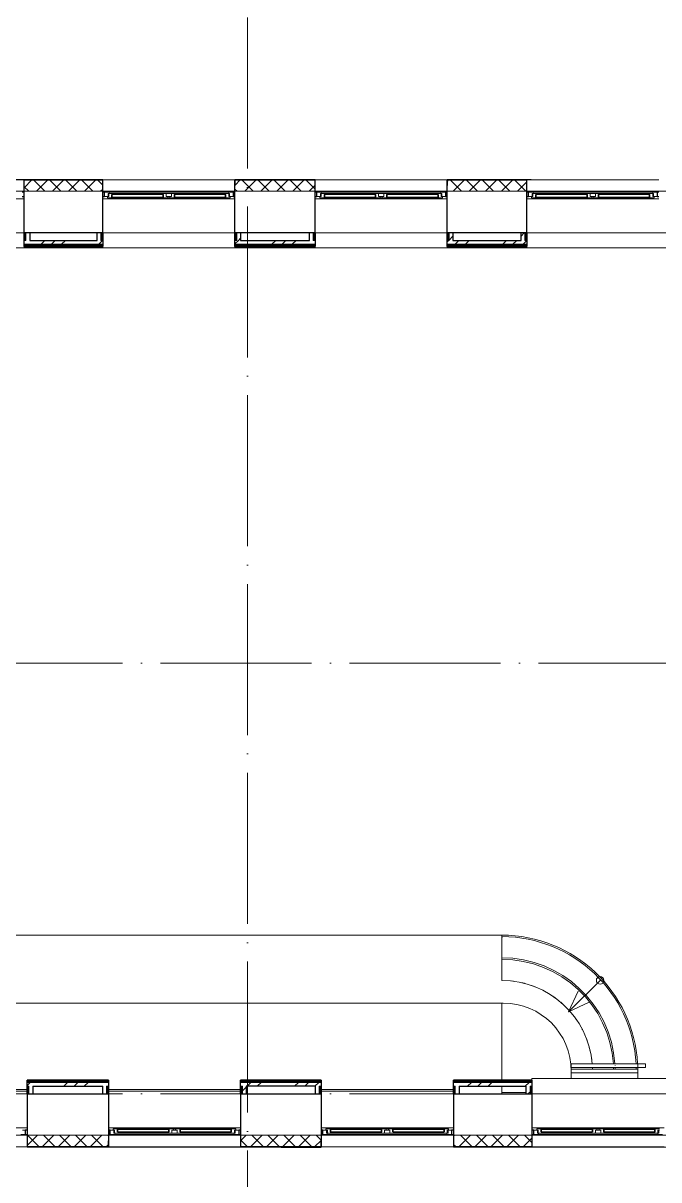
# Model space of a CAD drawing. Header units: millimetres. Extents: x -88595 to 880822, y -1054509 to -148035.
# Drawn here: x 311197 to 319608, y -248392 to -233074 of the extents above; entities that cross this region are included whole.
import ezdxf

# ---------------------------------------------------------------- set-up
doc = ezdxf.new("R2010")
doc.units = ezdxf.units.MM
doc.linetypes.add('ADSK_Линия сетки', pattern=[25, 20, -2.5, 0, -2.5])
for name, color, linetype, lineweight in [('_ Окна', 7, 'Continuous', 30), ('Аннотация', 7, 'Continuous', 20), ('Лестницы', 7, 'Continuous', 9), ('Линии', 7, 'Continuous', 9), ('Оборудование', 7, 'Continuous', 18), ('Ограждение', 7, 'Continuous', 9), ('Окна', 7, 'Continuous', 9), ('Оси', 7, 'Continuous', 9), ('Перекрытие', 7, 'Continuous', 18), ('Стены внутренние', 7, 'Continuous', 18), ('Стены наружные', 7, 'Continuous', 18), ('Стены штриховка', 7, 'Continuous', 9), ('Узлы', 7, 'Continuous', 18)]:
    doc.layers.add(name, color=color, linetype=linetype, lineweight=lineweight)

# ---------------------------------------------------------------- blocks, each defined once
blk = doc.blocks.new('2 этаж')
at = {"layer": '_ Окна'}
for p, q in [((340543, 692497), (340518, 692497)), ((340518, 692439), (340543, 692439)), ((341608, 692497), (341583, 692497)), ((341583, 692439), (341608, 692439)), ((341608, 692439), (341608, 692497)), ((341706, 692463), (341703, 692463)), ((341703, 692463), (341703, 692431)), ((341703, 692431), (341706, 692431)), ((342383, 692463), (341706, 692463)), ((341706, 692463), (341706, 692431)), ((341706, 692431), (341706, 692463)), ((341706, 692431), (342383, 692431)), ((342383, 692431), (342383, 692463)), ((342383, 692463), (342383, 692431)), ((342386, 692463), (342383, 692463)), ((342383, 692431), (342386, 692431)), ((342386, 692431), (342386, 692463)), ((342533, 692463), (342530, 692463)), ((342530, 692463), (342530, 692431)), ((342530, 692431), (342533, 692431)), ((343210, 692463), (342533, 692463)), ((342533, 692463), (342533, 692431)), ((342533, 692431), (342533, 692463)), ((342533, 692431), (343210, 692431)), ((343210, 692431), (343210, 692463)), ((343210, 692463), (343210, 692431)), ((343213, 692463), (343210, 692463)), ((343210, 692431), (343213, 692431)), ((343213, 692431), (343213, 692463)), ((343333, 692497), (343308, 692497)), ((343308, 692497), (343308, 692439)), ((343308, 692439), (343333, 692439)), ((344418, 692497), (344393, 692497)), ((344393, 692439), (344418, 692439)), ((344418, 692439), (344418, 692497)), ((344516, 692463), (344513, 692463)), ((344513, 692463), (344513, 692431)), ((344513, 692431), (344516, 692431)), ((345193, 692463), (344516, 692463)), ((344516, 692463), (344516, 692431)), ((344516, 692431), (344516, 692463)), ((344516, 692431), (345193, 692431)), ((345193, 692431), (345193, 692463)), ((345193, 692463), (345193, 692431)), ((345196, 692463), (345193, 692463)), ((345193, 692431), (345196, 692431)), ((345196, 692431), (345196, 692463)), ((345343, 692463), (345340, 692463)), ((345340, 692463), (345340, 692431)), ((345340, 692431), (345343, 692431)), ((346020, 692463), (345343, 692463)), ((345343, 692463), (345343, 692431)), ((345343, 692431), (345343, 692463)), ((345343, 692431), (346020, 692431)), ((346020, 692431), (346020, 692463)), ((346020, 692463), (346020, 692431)), ((346023, 692463), (346020, 692463)), ((346020, 692431), (346023, 692431)), ((346023, 692431), (346023, 692463)), ((346143, 692497), (346118, 692497)), ((346118, 692497), (346118, 692439)), ((346118, 692439), (346143, 692439)), ((347218, 692497), (347193, 692497)), ((347193, 692439), (347218, 692439)), ((347218, 692439), (347218, 692497)), ((347316, 692463), (347313, 692463)), ((347313, 692463), (347313, 692431)), ((347313, 692431), (347316, 692431)), ((347993, 692463), (347316, 692463)), ((347316, 692463), (347316, 692431)), ((347316, 692431), (347316, 692463)), ((347316, 692431), (347993, 692431)), ((347993, 692431), (347993, 692463)), ((347993, 692463), (347993, 692431)), ((347996, 692463), (347993, 692463)), ((347993, 692431), (347996, 692431)), ((347996, 692431), (347996, 692463)), ((348143, 692463), (348140, 692463)), ((348140, 692463), (348140, 692431)), ((348140, 692431), (348143, 692431)), ((348820, 692463), (348143, 692463)), ((348143, 692463), (348143, 692431)), ((348143, 692431), (348143, 692463)), ((348143, 692431), (348820, 692431)), ((348820, 692431), (348820, 692463)), ((348820, 692463), (348820, 692431)), ((348823, 692463), (348820, 692463)), ((348820, 692431), (348823, 692431)), ((348823, 692431), (348823, 692463)), ((348943, 692497), (348918, 692497)), ((348918, 692497), (348918, 692439)), ((348918, 692439), (348943, 692439)), ((340583, 680075), (340558, 680075)), ((340558, 680075), (340558, 680017)), ((340558, 680017), (340583, 680017)), ((341683, 680075), (341658, 680075)), ((341658, 680017), (341683, 680017)), ((341683, 680017), (341683, 680075)), ((341781, 680083), (341778, 680083)), ((341778, 680083), (341778, 680051)), ((341778, 680051), (341781, 680051)), ((342458, 680083), (341781, 680083)), ((341781, 680083), (341781, 680051)), ((341781, 680051), (341781, 680083)), ((341781, 680051), (342458, 680051)), ((342458, 680051), (342458, 680083)), ((342458, 680083), (342458, 680051)), ((342461, 680083), (342458, 680083)), ((342458, 680051), (342461, 680051)), ((342461, 680051), (342461, 680083)), ((342608, 680083), (342605, 680083)), ((342605, 680083), (342605, 680051)), ((342605, 680051), (342608, 680051)), ((343285, 680083), (342608, 680083)), ((342608, 680083), (342608, 680051)), ((342608, 680051), (342608, 680083)), ((342608, 680051), (343285, 680051)), ((343285, 680051), (343285, 680083)), ((343285, 680083), (343285, 680051)), ((343288, 680083), (343285, 680083)), ((343285, 680051), (343288, 680051)), ((343288, 680051), (343288, 680083)), ((343408, 680075), (343383, 680075)), ((343383, 680075), (343383, 680017)), ((343383, 680017), (343408, 680017)), ((344498, 680075), (344473, 680075)), ((344473, 680017), (344498, 680017)), ((344498, 680017), (344498, 680075)), ((344596, 680083), (344593, 680083)), ((344593, 680083), (344593, 680051)), ((344593, 680051), (344596, 680051)), ((345273, 680083), (344596, 680083)), ((344596, 680083), (344596, 680051)), ((344596, 680051), (344596, 680083)), ((344596, 680051), (345273, 680051)), ((345273, 680051), (345273, 680083)), ((345273, 680083), (345273, 680051)), ((345276, 680083), (345273, 680083)), ((345273, 680051), (345276, 680051)), ((345276, 680051), (345276, 680083)), ((345423, 680083), (345420, 680083)), ((345420, 680083), (345420, 680051)), ((345420, 680051), (345423, 680051)), ((346100, 680083), (345423, 680083)), ((345423, 680083), (345423, 680051)), ((345423, 680051), (345423, 680083)), ((345423, 680051), (346100, 680051)), ((346100, 680051), (346100, 680083)), ((346100, 680083), (346100, 680051)), ((346103, 680083), (346100, 680083)), ((346100, 680051), (346103, 680051)), ((346103, 680051), (346103, 680083)), ((346223, 680075), (346198, 680075)), ((346198, 680075), (346198, 680017)), ((346198, 680017), (346223, 680017)), ((347288, 680075), (347263, 680075)), ((347263, 680017), (347288, 680017)), ((347288, 680017), (347288, 680075)), ((347386, 680083), (347383, 680083)), ((347383, 680083), (347383, 680051)), ((347383, 680051), (347386, 680051)), ((348063, 680083), (347386, 680083)), ((347386, 680083), (347386, 680051)), ((347386, 680051), (347386, 680083)), ((347386, 680051), (348063, 680051)), ((348063, 680051), (348063, 680083)), ((348063, 680083), (348063, 680051)), ((348066, 680083), (348063, 680083)), ((348063, 680051), (348066, 680051)), ((348066, 680051), (348066, 680083)), ((348213, 680083), (348210, 680083)), ((348210, 680083), (348210, 680051)), ((348210, 680051), (348213, 680051)), ((348890, 680083), (348213, 680083)), ((348213, 680083), (348213, 680051)), ((348213, 680051), (348213, 680083)), ((348213, 680051), (348890, 680051)), ((348890, 680051), (348890, 680083)), ((348890, 680083), (348890, 680051)), ((348893, 680083), (348890, 680083)), ((348890, 680051), (348893, 680051)), ((348893, 680051), (348893, 680083))]:
    blk.add_line(p, q, dxfattribs=at)
at = {"layer": '_ Окна', "lineweight": 18}
for p, q in [((341667, 692497), (341608, 692497)), ((341608, 692497), (341608, 692439)), ((341608, 692439), (341646, 692439)), ((341666, 692439), (341646, 692439)), ((341646, 692439), (341646, 692422)), ((341646, 692422), (341702, 692422)), ((341654, 692439), (341654, 692480)), ((341654, 692480), (341666, 692480)), ((341666, 692480), (341666, 692439)), ((341716, 692480), (341666, 692480)), ((341672, 692480), (341667, 692497)), ((341702, 692422), (341703, 692423)), ((341703, 692431), (341703, 692463)), ((341703, 692463), (341721, 692463)), ((341721, 692431), (341703, 692431)), ((341703, 692423), (341704, 692422)), ((341704, 692422), (341718, 692422)), ((341721, 692463), (341716, 692480)), ((341718, 692422), (341721, 692431)), ((342372, 692480), (342368, 692463)), ((342368, 692463), (342386, 692463)), ((342386, 692431), (342368, 692431)), ((342368, 692431), (342370, 692422)), ((342370, 692422), (342385, 692422)), ((342423, 692480), (342372, 692480)), ((342385, 692422), (342386, 692423)), ((342386, 692463), (342386, 692431)), ((342386, 692423), (342387, 692422)), ((342387, 692422), (342443, 692422)), ((342423, 692439), (342423, 692480)), ((342443, 692439), (342423, 692439)), ((342443, 692422), (342443, 692439)), ((342493, 692439), (342473, 692439)), ((342473, 692439), (342473, 692422)), ((342473, 692422), (342529, 692422)), ((342493, 692480), (342493, 692439)), ((342543, 692480), (342493, 692480)), ((342529, 692422), (342530, 692423)), ((342530, 692431), (342530, 692463)), ((342530, 692463), (342548, 692463)), ((342548, 692431), (342530, 692431)), ((342530, 692423), (342531, 692422)), ((342531, 692422), (342545, 692422)), ((342548, 692463), (342543, 692480)), ((342545, 692422), (342548, 692431)), ((343199, 692480), (343195, 692463)), ((343195, 692463), (343213, 692463)), ((343213, 692431), (343195, 692431)), ((343195, 692431), (343197, 692422)), ((343197, 692422), (343212, 692422)), ((343250, 692480), (343199, 692480)), ((343212, 692422), (343213, 692423)), ((343213, 692463), (343213, 692431)), ((343213, 692423), (343214, 692422)), ((343214, 692422), (343270, 692422)), ((343248, 692497), (343244, 692480)), ((343308, 692497), (343248, 692497)), ((343250, 692439), (343250, 692480)), ((343250, 692480), (343262, 692480)), ((343270, 692439), (343250, 692439)), ((343262, 692480), (343262, 692439)), ((343270, 692422), (343270, 692439)), ((343270, 692439), (343308, 692439)), ((343308, 692439), (343308, 692497)), ((344477, 692497), (344418, 692497)), ((344418, 692497), (344418, 692439)), ((344418, 692439), (344456, 692439)), ((344476, 692439), (344456, 692439)), ((344456, 692439), (344456, 692422)), ((344456, 692422), (344512, 692422)), ((344464, 692439), (344464, 692480)), ((344464, 692480), (344476, 692480)), ((344476, 692480), (344476, 692439)), ((344526, 692480), (344476, 692480)), ((344482, 692480), (344477, 692497)), ((344512, 692422), (344513, 692423)), ((344513, 692431), (344513, 692463)), ((344513, 692463), (344531, 692463)), ((344531, 692431), (344513, 692431)), ((344513, 692423), (344514, 692422)), ((344514, 692422), (344528, 692422)), ((344531, 692463), (344526, 692480)), ((344528, 692422), (344531, 692431)), ((345182, 692480), (345178, 692463)), ((345178, 692463), (345196, 692463)), ((345196, 692431), (345178, 692431)), ((345178, 692431), (345180, 692422)), ((345180, 692422), (345195, 692422)), ((345233, 692480), (345182, 692480)), ((345195, 692422), (345196, 692423)), ((345196, 692463), (345196, 692431)), ((345196, 692423), (345197, 692422)), ((345197, 692422), (345253, 692422)), ((345233, 692439), (345233, 692480)), ((345253, 692439), (345233, 692439)), ((345253, 692422), (345253, 692439)), ((345303, 692439), (345283, 692439)), ((345283, 692439), (345283, 692422)), ((345283, 692422), (345339, 692422)), ((345303, 692480), (345303, 692439)), ((345353, 692480), (345303, 692480)), ((345339, 692422), (345340, 692423)), ((345340, 692431), (345340, 692463)), ((345340, 692463), (345358, 692463)), ((345358, 692431), (345340, 692431)), ((345340, 692423), (345341, 692422)), ((345341, 692422), (345355, 692422)), ((345358, 692463), (345353, 692480)), ((345355, 692422), (345358, 692431)), ((346009, 692480), (346005, 692463)), ((346005, 692463), (346023, 692463)), ((346023, 692431), (346005, 692431)), ((346005, 692431), (346007, 692422)), ((346007, 692422), (346022, 692422)), ((346060, 692480), (346009, 692480)), ((346022, 692422), (346023, 692423)), ((346023, 692463), (346023, 692431)), ((346023, 692423), (346024, 692422)), ((346024, 692422), (346080, 692422)), ((346058, 692497), (346054, 692480)), ((346118, 692497), (346058, 692497)), ((346060, 692439), (346060, 692480)), ((346060, 692480), (346072, 692480)), ((346080, 692439), (346060, 692439)), ((346072, 692480), (346072, 692439)), ((346080, 692422), (346080, 692439)), ((346080, 692439), (346118, 692439)), ((346118, 692439), (346118, 692497)), ((347277, 692497), (347218, 692497)), ((347218, 692497), (347218, 692439)), ((347218, 692439), (347256, 692439)), ((347276, 692439), (347256, 692439)), ((347256, 692439), (347256, 692422)), ((347256, 692422), (347312, 692422)), ((347264, 692439), (347264, 692480)), ((347264, 692480), (347276, 692480)), ((347276, 692480), (347276, 692439)), ((347326, 692480), (347276, 692480)), ((347282, 692480), (347277, 692497)), ((347312, 692422), (347313, 692423)), ((347313, 692431), (347313, 692463)), ((347313, 692463), (347331, 692463)), ((347331, 692431), (347313, 692431)), ((347313, 692423), (347314, 692422)), ((347314, 692422), (347328, 692422)), ((347331, 692463), (347326, 692480)), ((347328, 692422), (347331, 692431)), ((347982, 692480), (347978, 692463)), ((347978, 692463), (347996, 692463)), ((347996, 692431), (347978, 692431)), ((347978, 692431), (347980, 692422)), ((347980, 692422), (347995, 692422)), ((348033, 692480), (347982, 692480)), ((347995, 692422), (347996, 692423)), ((347996, 692463), (347996, 692431)), ((347996, 692423), (347997, 692422)), ((347997, 692422), (348053, 692422)), ((348033, 692439), (348033, 692480)), ((348053, 692439), (348033, 692439)), ((348053, 692422), (348053, 692439)), ((348103, 692439), (348083, 692439)), ((348083, 692439), (348083, 692422)), ((348083, 692422), (348139, 692422)), ((348103, 692480), (348103, 692439)), ((348153, 692480), (348103, 692480)), ((348139, 692422), (348140, 692423)), ((348140, 692431), (348140, 692463)), ((348140, 692463), (348158, 692463)), ((348158, 692431), (348140, 692431)), ((348140, 692423), (348141, 692422)), ((348141, 692422), (348155, 692422)), ((348158, 692463), (348153, 692480)), ((348155, 692422), (348158, 692431)), ((348809, 692480), (348805, 692463)), ((348805, 692463), (348823, 692463)), ((348823, 692431), (348805, 692431)), ((348805, 692431), (348807, 692422)), ((348807, 692422), (348822, 692422)), ((348860, 692480), (348809, 692480)), ((348822, 692422), (348823, 692423)), ((348823, 692463), (348823, 692431)), ((348823, 692423), (348824, 692422)), ((348824, 692422), (348880, 692422)), ((348858, 692497), (348854, 692480)), ((348918, 692497), (348858, 692497)), ((348860, 692439), (348860, 692480)), ((348860, 692480), (348872, 692480)), ((348880, 692439), (348860, 692439)), ((348872, 692480), (348872, 692439)), ((348880, 692422), (348880, 692439)), ((348880, 692439), (348918, 692439)), ((348918, 692439), (348918, 692497)), ((340498, 680017), (340558, 680017)), ((340558, 680075), (340520, 680075)), ((340558, 680017), (340558, 680075)), ((341721, 680075), (341683, 680075)), ((341683, 680075), (341683, 680017)), ((341683, 680017), (341742, 680017)), ((341777, 680092), (341721, 680092)), ((341721, 680092), (341721, 680075)), ((341721, 680075), (341741, 680075)), ((341729, 680034), (341729, 680075)), ((341741, 680034), (341729, 680034)), ((341741, 680075), (341741, 680034)), ((341741, 680034), (341791, 680034)), ((341742, 680017), (341747, 680034)), ((341778, 680091), (341777, 680092)), ((341779, 680092), (341778, 680091)), ((341778, 680051), (341778, 680083)), ((341778, 680083), (341796, 680083)), ((341796, 680051), (341778, 680051)), ((341793, 680092), (341779, 680092)), ((341791, 680034), (341796, 680051)), ((341796, 680083), (341793, 680092)), ((342445, 680092), (342443, 680083)), ((342443, 680083), (342461, 680083)), ((342461, 680051), (342443, 680051)), ((342443, 680051), (342447, 680034)), ((342460, 680092), (342445, 680092)), ((342447, 680034), (342498, 680034)), ((342461, 680091), (342460, 680092)), ((342462, 680092), (342461, 680091)), ((342461, 680083), (342461, 680051)), ((342518, 680092), (342462, 680092)), ((342498, 680034), (342498, 680075)), ((342498, 680075), (342518, 680075)), ((342518, 680075), (342518, 680092)), ((342604, 680092), (342548, 680092)), ((342548, 680092), (342548, 680075)), ((342548, 680075), (342568, 680075)), ((342568, 680075), (342568, 680034)), ((342568, 680034), (342618, 680034)), ((342605, 680091), (342604, 680092)), ((342606, 680092), (342605, 680091)), ((342605, 680051), (342605, 680083)), ((342605, 680083), (342623, 680083)), ((342623, 680051), (342605, 680051)), ((342620, 680092), (342606, 680092)), ((342618, 680034), (342623, 680051)), ((342623, 680083), (342620, 680092)), ((343272, 680092), (343270, 680083)), ((343270, 680083), (343288, 680083)), ((343288, 680051), (343270, 680051)), ((343270, 680051), (343274, 680034)), ((343287, 680092), (343272, 680092)), ((343274, 680034), (343325, 680034)), ((343288, 680091), (343287, 680092)), ((343289, 680092), (343288, 680091)), ((343288, 680083), (343288, 680051)), ((343345, 680092), (343289, 680092)), ((343319, 680034), (343323, 680017)), ((343323, 680017), (343383, 680017)), ((343325, 680034), (343325, 680075)), ((343325, 680075), (343345, 680075)), ((343337, 680034), (343325, 680034)), ((343337, 680075), (343337, 680034)), ((343345, 680075), (343345, 680092)), ((343383, 680075), (343345, 680075)), ((343383, 680017), (343383, 680075)), ((344536, 680075), (344498, 680075)), ((344498, 680075), (344498, 680017)), ((344498, 680017), (344557, 680017)), ((344592, 680092), (344536, 680092)), ((344536, 680092), (344536, 680075)), ((344536, 680075), (344556, 680075)), ((344544, 680034), (344544, 680075)), ((344556, 680034), (344544, 680034)), ((344556, 680075), (344556, 680034)), ((344556, 680034), (344606, 680034)), ((344557, 680017), (344562, 680034)), ((344593, 680091), (344592, 680092)), ((344594, 680092), (344593, 680091)), ((344593, 680051), (344593, 680083)), ((344593, 680083), (344611, 680083)), ((344611, 680051), (344593, 680051)), ((344608, 680092), (344594, 680092)), ((344606, 680034), (344611, 680051)), ((344611, 680083), (344608, 680092)), ((345260, 680092), (345258, 680083)), ((345258, 680083), (345276, 680083)), ((345276, 680051), (345258, 680051)), ((345258, 680051), (345262, 680034)), ((345275, 680092), (345260, 680092)), ((345262, 680034), (345313, 680034)), ((345276, 680091), (345275, 680092)), ((345277, 680092), (345276, 680091)), ((345276, 680083), (345276, 680051)), ((345333, 680092), (345277, 680092)), ((345313, 680034), (345313, 680075)), ((345313, 680075), (345333, 680075)), ((345333, 680075), (345333, 680092)), ((345419, 680092), (345363, 680092)), ((345363, 680092), (345363, 680075)), ((345363, 680075), (345383, 680075)), ((345383, 680075), (345383, 680034)), ((345383, 680034), (345433, 680034)), ((345420, 680091), (345419, 680092)), ((345421, 680092), (345420, 680091)), ((345420, 680051), (345420, 680083)), ((345420, 680083), (345438, 680083)), ((345438, 680051), (345420, 680051)), ((345435, 680092), (345421, 680092)), ((345433, 680034), (345438, 680051)), ((345438, 680083), (345435, 680092)), ((346087, 680092), (346085, 680083)), ((346085, 680083), (346103, 680083)), ((346103, 680051), (346085, 680051)), ((346085, 680051), (346089, 680034)), ((346102, 680092), (346087, 680092)), ((346089, 680034), (346140, 680034)), ((346103, 680091), (346102, 680092)), ((346104, 680092), (346103, 680091)), ((346103, 680083), (346103, 680051)), ((346160, 680092), (346104, 680092)), ((346134, 680034), (346138, 680017)), ((346138, 680017), (346198, 680017)), ((346140, 680034), (346140, 680075)), ((346140, 680075), (346160, 680075)), ((346152, 680034), (346140, 680034)), ((346152, 680075), (346152, 680034)), ((346160, 680075), (346160, 680092)), ((346198, 680075), (346160, 680075)), ((346198, 680017), (346198, 680075)), ((347326, 680075), (347288, 680075)), ((347288, 680075), (347288, 680017)), ((347288, 680017), (347347, 680017)), ((347382, 680092), (347326, 680092)), ((347326, 680092), (347326, 680075)), ((347326, 680075), (347346, 680075)), ((347334, 680034), (347334, 680075)), ((347346, 680034), (347334, 680034)), ((347346, 680075), (347346, 680034)), ((347346, 680034), (347396, 680034)), ((347347, 680017), (347352, 680034)), ((347383, 680091), (347382, 680092)), ((347384, 680092), (347383, 680091)), ((347383, 680051), (347383, 680083)), ((347383, 680083), (347401, 680083)), ((347401, 680051), (347383, 680051)), ((347398, 680092), (347384, 680092)), ((347396, 680034), (347401, 680051)), ((347401, 680083), (347398, 680092)), ((348050, 680092), (348048, 680083)), ((348048, 680083), (348066, 680083)), ((348066, 680051), (348048, 680051)), ((348048, 680051), (348052, 680034)), ((348065, 680092), (348050, 680092)), ((348052, 680034), (348103, 680034)), ((348066, 680091), (348065, 680092)), ((348067, 680092), (348066, 680091)), ((348066, 680083), (348066, 680051)), ((348123, 680092), (348067, 680092)), ((348103, 680034), (348103, 680075)), ((348103, 680075), (348123, 680075)), ((348123, 680075), (348123, 680092)), ((348209, 680092), (348153, 680092)), ((348153, 680092), (348153, 680075)), ((348153, 680075), (348173, 680075)), ((348173, 680075), (348173, 680034)), ((348173, 680034), (348223, 680034)), ((348210, 680091), (348209, 680092)), ((348211, 680092), (348210, 680091)), ((348210, 680051), (348210, 680083)), ((348210, 680083), (348228, 680083)), ((348228, 680051), (348210, 680051)), ((348225, 680092), (348211, 680092)), ((348223, 680034), (348228, 680051)), ((348228, 680083), (348225, 680092)), ((348877, 680092), (348875, 680083)), ((348875, 680083), (348893, 680083)), ((348893, 680051), (348875, 680051)), ((348875, 680051), (348879, 680034)), ((348892, 680092), (348877, 680092)), ((348879, 680034), (348930, 680034)), ((348893, 680091), (348892, 680092)), ((348894, 680092), (348893, 680091)), ((348893, 680083), (348893, 680051)), ((348950, 680092), (348894, 680092)), ((348924, 680034), (348928, 680017)), ((348928, 680017), (348988, 680017)), ((348930, 680034), (348930, 680075)), ((348930, 680075), (348950, 680075)), ((348942, 680034), (348930, 680034)), ((348942, 680075), (348942, 680034))]:
    blk.add_line(p, q, dxfattribs=at)
at = {"layer": 'Аннотация', "lineweight": 20}
for q in [(347875, 681913), (348020, 681768)]:
    blk.add_line((347748, 681642), q, dxfattribs=at)
blk.add_circle((348165, 682058), 50, dxfattribs=at)
at = {"layer": 'Лестницы'}
for radius, start, end in [(1800, 3.0288, 90), (1780, 3.0628, 89.8388), (1500, 3.6354, 90), (1480, 3.6845, 90), (1200, 81.6338, 83.6422), (1200, 74.9412, 77.224), (1200, 68.488, 70.6478), (1200, 62.115, 63.3465), (1200, 54.0241, 55.7661), (1200, 47.1291, 49.3736), (1200, 40.6264, 42.8709), (1200, 34.2339, 35.9759), (1200, 26.6535, 27.885), (1200, 19.3522, 21.512), (1200, 12.776, 15.0588), (1200, 6.3578, 8.3662), (1480, 0.9696, 1.7453), (1500, 0.9567, 1.722), (1780, 0.806, 1.4508), (1800, 0.7971, 1.4347)]:
    blk.add_arc((346863, 680857), radius, start, end, dxfattribs=at)
at = {"layer": 'Линии', "ltscale": 100}
for p, q in [((346863, 682057), (346863, 682612)), ((348663, 680832), (348663, 680757))]:
    blk.add_line(p, q, dxfattribs=at)
at = {"layer": 'Ограждение'}
for p, q in [((340543, 692407), (338793, 692407)), ((343333, 692407), (341583, 692407)), ((346143, 692407), (344393, 692407)), ((348943, 692407), (347193, 692407)), ((340543, 691957), (338793, 691957)), ((343333, 691957), (341583, 691957)), ((346143, 691957), (344393, 691957)), ((348943, 691957), (347193, 691957)), ((352388, 691757), (332773, 691757)), ((340543, 691757), (338793, 691757)), ((340543, 691777), (340543, 691757)), ((341583, 691757), (341583, 691777)), ((343333, 691757), (341583, 691757)), ((343333, 691777), (343333, 691757)), ((344393, 691757), (344393, 691777)), ((346143, 691757), (344393, 691757)), ((346143, 691777), (346143, 691757)), ((347193, 691757), (347193, 691777)), ((348943, 691757), (347193, 691757)), ((346863, 682657), (333958, 682657)), ((346863, 682657), (346863, 682057)), ((346868, 682640), (346863, 682640)), ((346863, 682625), (346868, 682625)), ((346868, 682640), (346868, 682625)), ((346863, 681757), (332773, 681757)), ((346863, 681757), (346863, 680737)), ((347783, 680952), (347777, 680952)), ((347783, 680952), (347777, 680952)), ((347780, 680902), (347783, 680902)), ((347783, 680902), (347780, 680902)), ((348357, 680952), (347783, 680952)), ((347783, 680902), (347783, 680952)), ((348363, 680952), (347783, 680952)), ((347783, 680929), (347783, 680924)), ((347783, 680902), (348357, 680902)), ((348363, 680902), (347783, 680902)), ((347783, 680832), (347783, 680882)), ((348363, 680882), (347783, 680882)), ((348663, 680952), (348357, 680952)), ((348357, 680902), (348663, 680902)), ((348663, 680952), (348363, 680952)), ((348663, 680902), (348363, 680902)), ((348663, 680882), (348363, 680882)), ((348663, 680902), (348663, 680952)), ((348763, 680952), (348663, 680952)), ((348763, 680952), (348663, 680952)), ((348663, 680902), (348763, 680902)), ((348763, 680902), (348663, 680902)), ((348663, 680882), (348663, 680832)), ((348763, 680902), (348763, 680952)), ((348763, 680924), (348763, 680929)), ((347263, 680737), (347263, 680757)), ((347263, 680757), (352388, 680757)), ((347263, 680737), (347263, 680757)), ((347263, 680757), (349013, 680757)), ((348363, 680832), (347783, 680832)), ((348663, 680832), (348363, 680832)), ((340583, 680614), (338833, 680614)), ((338833, 680589), (340583, 680589)), ((343408, 680614), (341658, 680614)), ((341658, 680589), (343408, 680589)), ((346223, 680614), (344473, 680614)), ((344473, 680589), (346223, 680589)), ((346863, 680657), (346863, 680557)), ((347263, 680557), (349013, 680557)), ((340583, 680107), (338833, 680107)), ((343408, 680107), (341658, 680107)), ((346223, 680107), (344473, 680107)), ((347263, 680107), (349013, 680107))]:
    blk.add_line(p, q, dxfattribs=at)
at = {"layer": 'Ограждение', "flags": 128}
blk.add_lwpolyline([(348663, 680929), (348663, 680927), (348663, 680924)], dxfattribs=at)
at = {"layer": 'Ограждение'}
blk.add_open_spline([(348363, 680929), (348363, 680928), (348363, 680927), (348363, 680925), (348363, 680924)], degree=3, dxfattribs=at)
at = {"layer": 'Окна'}
for p, q in [((343248, 692497), (341667, 692497)), ((341702, 692422), (341704, 692422)), ((342372, 692480), (341716, 692480)), ((341718, 692422), (342370, 692422)), ((342385, 692422), (342387, 692422)), ((342423, 692480), (342493, 692480)), ((342443, 692439), (342473, 692439)), ((342473, 692422), (342443, 692422)), ((342529, 692422), (342531, 692422)), ((343199, 692480), (342543, 692480)), ((342545, 692422), (343197, 692422)), ((343212, 692422), (343214, 692422)), ((346058, 692497), (344477, 692497)), ((344512, 692422), (344514, 692422)), ((345182, 692480), (344526, 692480)), ((344528, 692422), (345180, 692422)), ((345195, 692422), (345197, 692422)), ((345233, 692480), (345303, 692480)), ((345253, 692439), (345283, 692439)), ((345283, 692422), (345253, 692422)), ((345339, 692422), (345341, 692422)), ((346009, 692480), (345353, 692480)), ((345355, 692422), (346007, 692422)), ((346022, 692422), (346024, 692422)), ((348858, 692497), (347277, 692497)), ((347312, 692422), (347314, 692422)), ((347982, 692480), (347326, 692480)), ((347328, 692422), (347980, 692422)), ((347995, 692422), (347997, 692422)), ((348033, 692480), (348103, 692480)), ((348053, 692439), (348083, 692439)), ((348083, 692422), (348053, 692422)), ((348139, 692422), (348141, 692422)), ((348809, 692480), (348153, 692480)), ((348155, 692422), (348807, 692422)), ((348822, 692422), (348824, 692422)), ((341742, 680017), (343323, 680017)), ((341779, 680092), (341777, 680092)), ((341791, 680034), (342447, 680034)), ((342445, 680092), (341793, 680092)), ((342462, 680092), (342460, 680092)), ((342568, 680034), (342498, 680034)), ((342518, 680092), (342548, 680092)), ((342548, 680075), (342518, 680075)), ((342606, 680092), (342604, 680092)), ((342618, 680034), (343274, 680034)), ((343272, 680092), (342620, 680092)), ((343289, 680092), (343287, 680092)), ((344557, 680017), (346138, 680017)), ((344594, 680092), (344592, 680092)), ((344606, 680034), (345262, 680034)), ((345260, 680092), (344608, 680092)), ((345277, 680092), (345275, 680092)), ((345383, 680034), (345313, 680034)), ((345333, 680092), (345363, 680092)), ((345363, 680075), (345333, 680075)), ((345421, 680092), (345419, 680092)), ((345433, 680034), (346089, 680034)), ((346087, 680092), (345435, 680092)), ((346104, 680092), (346102, 680092)), ((347347, 680017), (348928, 680017)), ((347384, 680092), (347382, 680092)), ((347396, 680034), (348052, 680034)), ((348050, 680092), (347398, 680092)), ((348067, 680092), (348065, 680092)), ((348173, 680034), (348103, 680034)), ((348123, 680092), (348153, 680092)), ((348153, 680075), (348123, 680075)), ((348211, 680092), (348209, 680092)), ((348223, 680034), (348879, 680034)), ((348877, 680092), (348225, 680092)), ((348894, 680092), (348892, 680092))]:
    blk.add_line(p, q, dxfattribs=at)
at = {"layer": 'Оси', "linetype": 'ADSK_Линия сетки', "ltscale": 100}
for p, q in [((343498, 697307), (343498, 631330)), ((359348, 691957), (287625, 691957)), ((359348, 686257), (287587, 686257)), ((359348, 680557), (287625, 680557))]:
    blk.add_line(p, q, dxfattribs=at)
at = {"layer": 'Перекрытие', "color": 49, "ltscale": 100, "true_color": 0x464646}
for p, q in [((346883, 681757), (346863, 681757)), ((347783, 680757), (347783, 680832)), ((348663, 680757), (348663, 680832))]:
    blk.add_line(p, q, dxfattribs=at)
at = {"layer": 'Перекрытие', "color": 49, "true_color": 0x464646}
for centre, radius, start, end in [((346863, 680857), 1200, 4.5432, 90), ((346883, 680857), 900, 0, 90), ((346863, 680857), 1200, 1.1956, 2.152)]:
    blk.add_arc(centre, radius, start, end, dxfattribs=at)
at = {"layer": 'Стены внутренние'}
for p, q in [((338793, 692659), (340543, 692659)), ((341583, 692659), (343333, 692659)), ((344393, 692659), (346143, 692659)), ((347193, 692659), (348943, 692659)), ((331743, 692507), (355848, 692507)), ((332098, 680007), (344473, 680007)), ((337783, 680007), (343408, 680007)), ((350073, 680007), (343408, 680007)), ((340583, 679855), (338833, 679855)), ((343408, 679855), (341658, 679855)), ((346223, 679855), (344473, 679855)), ((349013, 679855), (347263, 679855))]:
    blk.add_line(p, q, dxfattribs=at)
at = {"layer": 'Стены внутренние', "lineweight": 30}
for p, q in [((340543, 691957), (340543, 692659)), ((340543, 692659), (341583, 692659)), ((341583, 691957), (341583, 692659)), ((343333, 691957), (343333, 692659)), ((343333, 692659), (344393, 692659)), ((344393, 691957), (344393, 692659)), ((346143, 691957), (346143, 692659)), ((346143, 692659), (347193, 692659)), ((347193, 691957), (347193, 692659)), ((341508, 691957), (340618, 691957)), ((344318, 691957), (343408, 691957)), ((347118, 691957), (346218, 691957)), ((340583, 680557), (340583, 679855)), ((340658, 680557), (341583, 680557)), ((341658, 680557), (341658, 679855)), ((343408, 680557), (343408, 679855)), ((343483, 680557), (344398, 680557)), ((344473, 680557), (344473, 679855)), ((346223, 680557), (346223, 679855)), ((346298, 680557), (347188, 680557)), ((347263, 680557), (347263, 679855)), ((341118, 679855), (341658, 679855)), ((344473, 679855), (343408, 679855)), ((346223, 679855), (347263, 679855))]:
    blk.add_line(p, q, dxfattribs=at)
at = {"layer": 'Стены внутренние', "linetype": 'Continuous', "lineweight": 9}
for p, q in [((340543, 692555), (340645, 692657)), ((340604, 692507), (340543, 692568)), ((340816, 692507), (340666, 692657)), ((340707, 692507), (340857, 692657)), ((341028, 692507), (340878, 692657)), ((340919, 692507), (341069, 692657)), ((341012, 692659), (341011, 692657)), ((341240, 692507), (341090, 692657)), ((341104, 692657), (341103, 692659)), ((341131, 692507), (341281, 692657)), ((341453, 692507), (341303, 692657)), ((341343, 692507), (341493, 692657)), ((341581, 692591), (341515, 692657)), ((341555, 692507), (341583, 692534)), ((343335, 692616), (343333, 692613)), ((343362, 692507), (343333, 692536)), ((343335, 692589), (343402, 692657)), ((343574, 692507), (343424, 692657)), ((343464, 692507), (343614, 692657)), ((343476, 692659), (343475, 692657)), ((343786, 692507), (343636, 692657)), ((343676, 692507), (343826, 692657)), ((343998, 692507), (343848, 692657)), ((343889, 692507), (344039, 692657)), ((343919, 692657), (343918, 692659)), ((344210, 692507), (344060, 692657)), ((344101, 692507), (344251, 692657)), ((344393, 692536), (344272, 692657)), ((344313, 692507), (344391, 692584)), ((346143, 692628), (346145, 692628)), ((346145, 692641), (346160, 692657)), ((346332, 692507), (346182, 692657)), ((346222, 692507), (346372, 692657)), ((346292, 692659), (346291, 692657)), ((346383, 692657), (346382, 692659)), ((346544, 692507), (346394, 692657)), ((346434, 692507), (346584, 692657)), ((346756, 692507), (346606, 692657)), ((346646, 692507), (346796, 692657)), ((346968, 692507), (346818, 692657)), ((346858, 692507), (347008, 692657)), ((347180, 692507), (347030, 692657)), ((347071, 692507), (347191, 692626)), ((340585, 679869), (340722, 680007)), ((340738, 679857), (340588, 680007)), ((340785, 679857), (340935, 680007)), ((340950, 679857), (340800, 680007)), ((340997, 679857), (341147, 680007)), ((341163, 679857), (341013, 680007)), ((341209, 679857), (341359, 680007)), ((341375, 679857), (341225, 680007)), ((341421, 679857), (341571, 680007)), ((341587, 679857), (341437, 680007)), ((341658, 679998), (341649, 680007)), ((343408, 679934), (343480, 680007)), ((343542, 679857), (343692, 680007)), ((343708, 679857), (343558, 680007)), ((343754, 679857), (343904, 680007)), ((343920, 679857), (343770, 680007)), ((343967, 679857), (344117, 680007)), ((344132, 679857), (343982, 680007)), ((344179, 679857), (344329, 680007)), ((344344, 679857), (344194, 680007)), ((344473, 679941), (344407, 680007)), ((346223, 679991), (346238, 680007)), ((346300, 679857), (346450, 680007)), ((346466, 679857), (346316, 680007)), ((346512, 679857), (346662, 680007)), ((346678, 679857), (346528, 680007)), ((346724, 679857), (346874, 680007)), ((346890, 679857), (346740, 680007)), ((346936, 679857), (347086, 680007)), ((347102, 679857), (346952, 680007)), ((347149, 679857), (347263, 679970)), ((347261, 679910), (347164, 680007)), ((340660, 679857), (340659, 679855)), ((340869, 679855), (340868, 679857)), ((341633, 679857), (341656, 679879)), ((343496, 679857), (343408, 679945)), ((343410, 679925), (343408, 679929)), ((343476, 679857), (343475, 679855)), ((343685, 679855), (343684, 679857)), ((344391, 679857), (344473, 679938)), ((346223, 679928), (346225, 679928)), ((346254, 679857), (346225, 679886))]:
    blk.add_line(p, q, dxfattribs=at)
at = {"layer": 'Стены наружные'}
for p, q in [((338793, 692664), (341058, 692664)), ((341058, 692659), (341058, 692664)), ((346143, 692664), (347253, 692664)), ((346143, 692659), (346143, 692664)), ((346698, 692659), (346698, 692664)), ((347253, 692664), (347253, 692659)), ((346863, 680572), (347188, 680572)), ((341118, 679849), (340583, 679849)), ((341136, 679850), (341136, 679855)), ((343943, 679850), (341136, 679850)), ((346743, 679855), (346743, 679850)), ((349555, 679850), (346743, 679850)), ((346757, 679850), (346757, 679855)), ((347263, 679855), (347263, 679850))]:
    blk.add_line(p, q, dxfattribs=at)
at = {"layer": 'Стены наружные', "lineweight": 30}
for p, q in [((341063, 692664), (341583, 692664)), ((341063, 692664), (341063, 692659)), ((341583, 692664), (341583, 692659)), ((343333, 692664), (343333, 692659)), ((343333, 692664), (344393, 692664)), ((344393, 692664), (344393, 692659)), ((340543, 691782), (340543, 691957)), ((340618, 691957), (340543, 691957)), ((340618, 691957), (340618, 691857)), ((341508, 691857), (341508, 691957)), ((341583, 691957), (341508, 691957)), ((341583, 691957), (341583, 691782)), ((343333, 691782), (343333, 691957)), ((343408, 691957), (343333, 691957)), ((343408, 691957), (343408, 691857)), ((344318, 691857), (344318, 691957)), ((344393, 691957), (344318, 691957)), ((344393, 691957), (344393, 691782)), ((346143, 691782), (346143, 691957)), ((346218, 691957), (346143, 691957)), ((346218, 691957), (346218, 691857)), ((347118, 691857), (347118, 691957)), ((347193, 691957), (347118, 691957)), ((347193, 691957), (347193, 691782)), ((340543, 691777), (340543, 691782)), ((340543, 691777), (341583, 691777)), ((340618, 691857), (341508, 691857)), ((341583, 691777), (341583, 691782)), ((343333, 691777), (343333, 691782)), ((343333, 691777), (344393, 691777)), ((343408, 691857), (344318, 691857)), ((344393, 691777), (344393, 691782)), ((346143, 691777), (346143, 691782)), ((346143, 691777), (347193, 691777)), ((346218, 691857), (347118, 691857)), ((347193, 691777), (347193, 691782)), ((341658, 680737), (340583, 680737)), ((340583, 680557), (340583, 680737)), ((341658, 680737), (341658, 680557)), ((344473, 680737), (343408, 680737)), ((343408, 680557), (343408, 680737)), ((344473, 680737), (344473, 680557)), ((347263, 680737), (346223, 680737)), ((346223, 680557), (346223, 680737)), ((347263, 680737), (347263, 680557)), ((340658, 680657), (341583, 680657)), ((340658, 680657), (340658, 680557)), ((341583, 680557), (341583, 680657)), ((344398, 680657), (343483, 680657)), ((343483, 680657), (343483, 680557)), ((344398, 680557), (344398, 680657)), ((346298, 680657), (347188, 680657)), ((346298, 680657), (346298, 680557)), ((347188, 680557), (347188, 680657)), ((340583, 680557), (340658, 680557)), ((341583, 680557), (341658, 680557)), ((343408, 680557), (343483, 680557)), ((344398, 680557), (344473, 680557)), ((346223, 680557), (346298, 680557)), ((347188, 680557), (347263, 680557)), ((340583, 679855), (341118, 679855)), ((340583, 679855), (340583, 679850)), ((341118, 679850), (340583, 679850)), ((341118, 679855), (341118, 679850)), ((344473, 679854), (343943, 679854)), ((343943, 679854), (343943, 679849)), ((343943, 679849), (344473, 679849)), ((344473, 679854), (344473, 679849))]:
    blk.add_line(p, q, dxfattribs=at)
at = {"layer": 'Стены наружные', "linetype": 'Continuous', "lineweight": 9}
for p, q in [((341103, 692659), (341100, 692664)), ((343479, 692664), (343476, 692659)), ((343564, 692662), (343563, 692664)), ((343831, 692664), (343829, 692660)), ((343918, 692659), (343915, 692664)), ((340543, 691918), (340555, 691931)), ((340555, 691931), (340568, 691943)), ((343333, 691950), (343339, 691957)), ((344368, 691925), (344380, 691937)), ((344380, 691937), (344393, 691950)), ((346168, 691862), (346218, 691912)), ((347118, 691913), (347161, 691957)), ((340613, 691777), (340618, 691782)), ((340618, 691782), (340631, 691794)), ((340631, 691794), (340643, 691807)), ((340769, 691807), (340819, 691857)), ((340830, 691782), (340843, 691794)), ((340843, 691794), (340855, 691807)), ((340904, 691807), (340954, 691857)), ((341037, 691777), (341042, 691782)), ((341039, 691807), (341089, 691857)), ((341042, 691782), (341055, 691794)), ((341055, 691794), (341067, 691807)), ((341254, 691782), (341267, 691794)), ((341267, 691794), (341279, 691807)), ((341462, 691777), (341467, 691782)), ((341467, 691782), (341479, 691794)), ((341479, 691794), (341492, 691807)), ((341532, 691807), (341582, 691857)), ((341558, 691872), (341570, 691885)), ((341570, 691885), (341583, 691897)), ((343333, 691810), (343379, 691857)), ((343376, 691782), (343388, 691794)), ((343379, 691857), (343408, 691885)), ((343388, 691794), (343401, 691807)), ((343583, 691777), (343588, 691782)), ((343588, 691782), (343600, 691794)), ((343600, 691794), (343613, 691807)), ((343800, 691782), (343813, 691794)), ((343813, 691794), (343825, 691807)), ((343822, 691807), (343872, 691857)), ((343957, 691807), (344007, 691857)), ((344007, 691777), (344012, 691782)), ((344012, 691782), (344025, 691794)), ((344025, 691794), (344037, 691807)), ((344092, 691807), (344142, 691857)), ((344224, 691782), (344237, 691794)), ((344237, 691794), (344249, 691807)), ((346143, 691837), (346162, 691857)), ((346143, 691791), (346146, 691794)), ((346146, 691794), (346158, 691807)), ((346247, 691807), (346297, 691857)), ((346346, 691782), (346358, 691794)), ((346358, 691794), (346371, 691807)), ((346382, 691807), (346432, 691857)), ((346553, 691777), (346558, 691782)), ((346558, 691782), (346570, 691794)), ((346570, 691794), (346583, 691807)), ((346770, 691782), (346782, 691794)), ((346782, 691794), (346795, 691807)), ((346876, 691807), (346926, 691857)), ((346977, 691777), (346982, 691782)), ((346982, 691782), (346994, 691794)), ((346994, 691794), (347007, 691807)), ((347011, 691807), (347061, 691857)), ((347145, 691807), (347193, 691854)), ((340586, 680719), (340599, 680732)), ((340599, 680732), (340604, 680737)), ((340799, 680719), (340811, 680732)), ((341011, 680719), (341023, 680732)), ((341023, 680732), (341028, 680737)), ((341223, 680719), (341235, 680732)), ((341435, 680719), (341447, 680732)), ((341447, 680732), (341452, 680737)), ((341647, 680719), (341658, 680729)), ((343556, 680719), (343569, 680732)), ((343569, 680732), (343574, 680737)), ((343768, 680719), (343781, 680732)), ((343981, 680719), (343993, 680732)), ((343993, 680732), (343998, 680737)), ((344193, 680719), (344205, 680732)), ((344405, 680719), (344417, 680732)), ((344417, 680732), (344422, 680737)), ((346314, 680719), (346326, 680732)), ((346526, 680719), (346539, 680732)), ((346539, 680732), (346544, 680737)), ((346738, 680719), (346751, 680732)), ((346950, 680719), (346963, 680732)), ((346963, 680732), (346968, 680737)), ((347162, 680719), (347175, 680732)), ((340583, 680715), (340586, 680719)), ((340583, 680664), (340625, 680707)), ((340786, 680707), (340799, 680719)), ((340998, 680707), (341011, 680719)), ((341069, 680657), (341119, 680707)), ((341204, 680657), (341254, 680707)), ((341210, 680707), (341223, 680719)), ((341339, 680657), (341389, 680707)), ((341422, 680707), (341435, 680719)), ((341635, 680707), (341647, 680719)), ((343408, 680705), (343409, 680707)), ((343408, 680570), (343420, 680583)), ((343420, 680583), (343433, 680595)), ((343433, 680595), (343483, 680645)), ((343494, 680657), (343544, 680707)), ((343544, 680707), (343556, 680719)), ((343629, 680657), (343679, 680707)), ((343756, 680707), (343768, 680719)), ((343968, 680707), (343981, 680719)), ((344122, 680657), (344172, 680707)), ((344180, 680707), (344193, 680719)), ((344257, 680657), (344307, 680707)), ((344392, 680707), (344405, 680719)), ((344392, 680657), (344442, 680707)), ((344460, 680562), (344473, 680575)), ((346223, 680628), (346235, 680640)), ((346235, 680640), (346248, 680653)), ((346301, 680707), (346314, 680719)), ((346412, 680657), (346462, 680707)), ((346514, 680707), (346526, 680719)), ((346547, 680657), (346597, 680707)), ((346682, 680657), (346732, 680707)), ((346726, 680707), (346738, 680719)), ((346938, 680707), (346950, 680719)), ((347150, 680707), (347162, 680719)), ((347175, 680657), (347225, 680707)), ((347210, 680557), (347238, 680584)), ((347238, 680582), (347250, 680594)), ((347250, 680594), (347263, 680607)), ((344454, 680557), (344460, 680562)), ((340659, 679855), (340656, 679850)), ((340872, 679850), (340869, 679855))]:
    blk.add_line(p, q, dxfattribs=at)
at = {"layer": 'Стены штриховка'}
for p, q in [((340543, 692583), (340545, 692583)), ((340545, 692583), (340545, 692657)), ((340545, 692657), (341581, 692657)), ((341581, 692657), (341581, 692583)), ((341581, 692583), (341583, 692583)), ((343333, 692583), (343335, 692583)), ((343335, 692583), (343335, 692657)), ((343335, 692657), (344391, 692657)), ((343863, 692664), (343863, 692659)), ((344391, 692657), (344391, 692583)), ((344391, 692583), (344393, 692583)), ((346143, 692583), (346145, 692583)), ((346145, 692583), (346145, 692657)), ((346145, 692657), (347191, 692657)), ((347191, 692657), (347191, 692583)), ((347191, 692583), (347193, 692583)), ((340555, 691957), (340555, 691857)), ((340568, 691957), (340568, 691857)), ((341558, 691957), (341558, 691857)), ((341570, 691957), (341570, 691857)), ((343345, 691957), (343345, 691857)), ((343358, 691957), (343358, 691857)), ((344368, 691957), (344368, 691857)), ((344380, 691957), (344380, 691857)), ((346155, 691957), (346155, 691857)), ((346168, 691957), (346168, 691857)), ((347168, 691957), (347168, 691857)), ((347180, 691957), (347180, 691857)), ((340568, 691857), (340543, 691857)), ((341583, 691807), (340543, 691807)), ((341583, 691794), (340543, 691794)), ((341583, 691782), (340543, 691782)), ((340543, 691782), (341583, 691782)), ((341583, 691857), (341558, 691857)), ((343358, 691857), (343333, 691857)), ((344393, 691807), (343333, 691807)), ((344393, 691794), (343333, 691794)), ((344393, 691782), (343333, 691782)), ((343333, 691782), (344393, 691782)), ((344393, 691857), (344368, 691857)), ((346168, 691857), (346143, 691857)), ((347193, 691807), (346143, 691807)), ((347193, 691794), (346143, 691794)), ((347193, 691782), (346143, 691782)), ((346143, 691782), (347193, 691782)), ((347193, 691857), (347168, 691857)), ((340583, 680732), (341658, 680732)), ((341658, 680732), (340583, 680732)), ((343408, 680732), (344473, 680732)), ((344473, 680732), (343408, 680732)), ((346223, 680732), (347263, 680732)), ((347263, 680732), (346223, 680732)), ((341658, 680719), (340583, 680719)), ((341658, 680707), (340583, 680707)), ((340583, 680657), (340608, 680657)), ((340595, 680557), (340595, 680657)), ((340608, 680557), (340608, 680657)), ((341633, 680557), (341633, 680657)), ((341633, 680657), (341658, 680657)), ((341645, 680557), (341645, 680657)), ((344473, 680719), (343408, 680719)), ((344473, 680707), (343408, 680707)), ((343408, 680657), (343433, 680657)), ((343420, 680557), (343420, 680657)), ((343433, 680557), (343433, 680657)), ((344448, 680557), (344448, 680657)), ((344448, 680657), (344473, 680657)), ((344460, 680557), (344460, 680657)), ((347263, 680719), (346223, 680719)), ((347263, 680707), (346223, 680707)), ((346223, 680657), (346248, 680657)), ((346235, 680557), (346235, 680657)), ((346248, 680557), (346248, 680657)), ((347238, 680557), (347238, 680657)), ((347238, 680657), (347263, 680657)), ((347250, 680557), (347250, 680657)), ((340585, 679931), (340583, 679931)), ((340585, 679857), (340585, 679931)), ((341656, 679857), (340585, 679857)), ((341658, 679931), (341656, 679931)), ((341656, 679931), (341656, 679857)), ((343410, 679931), (343408, 679931)), ((343410, 679857), (343410, 679931)), ((344471, 679857), (343410, 679857)), ((344473, 679931), (344471, 679931)), ((344471, 679931), (344471, 679857)), ((346225, 679931), (346223, 679931)), ((346225, 679857), (346225, 679931)), ((347261, 679857), (346225, 679857)), ((347263, 679931), (347261, 679931)), ((347261, 679931), (347261, 679857))]:
    blk.add_line(p, q, dxfattribs=at)
at = {"layer": 'Узлы'}
blk.add_line((348165, 682058), (347748, 681642), dxfattribs=at)

msp = doc.modelspace()

# ---------------------------------------------------------------- block references
at = {"layer": 'Оборудование', "color": 5, "true_color": 0x0000ff}
msp.add_blockref('2 этаж', (-29334, -927808), dxfattribs=at)

doc.saveas('drawing.dxf')
